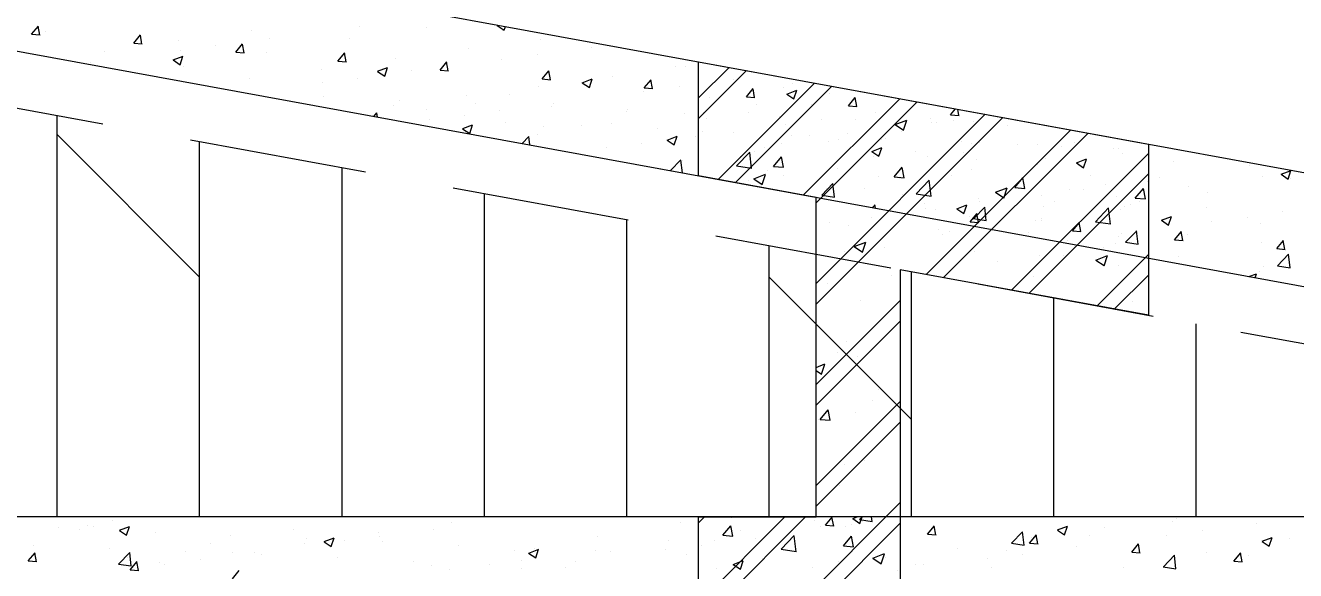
# Model space of a CAD drawing. Header units: millimetres. Extents: x 115500 to 206800, y -6300 to 53700.
# Drawn here: x 175203 to 177469, y 39354 to 40327 of the extents above; entities that cross this region are included whole.
import ezdxf

# ---------------------------------------------------------------- set-up
doc = ezdxf.new("R2010")
doc.units = ezdxf.units.MM
doc.linetypes.add('HIDDEN2', pattern=[4.7625, 3.175, -1.5875])
doc.layers.get('Defpoints').update_dxf_attribs({"color": 151, "lineweight": 9})
for name, color, linetype, lineweight in [('HT_Dim Grid$0$NDC_S_DIM', 1, 'Continuous', 15), ('NDC_S_BEAM', 3, 'HIDDEN2', 20), ('NDC_S_DIM', 1, 'Continuous', 15), ('NDC_S_HATCH MATERIAL', 8, 'Continuous', 13), ('NDC_S_SLAB', 2, 'Continuous', 20)]:
    doc.layers.add(name, color=color, linetype=linetype, lineweight=lineweight)
doc.styles.add('HT_Dim Grid$0$NDC_DIM', font='', dxfattribs={"width": 0.75})
doc.styles.get('HT_Dim Grid$0$NDC_DIM').set_extended_font_data('Dotum')
doc.dimstyles.new('HT_Dim Grid$0$NDC_dim_150', dxfattribs={"dimscale": 150, "dimtxt": 2.5, "dimasz": 1.5, "dimexe": 1.5, "dimexo": 2.5, "dimgap": 1, "dimtad": 1, "dimdec": 0, "dimzin": 0, "dimdsep": 46, "dimtxsty": 'HT_Dim Grid$0$NDC_DIM', "dimblk": 'HT_Dim Grid$0$DIMMARK', "dimcen": 0.09, "dimdle": 1.2, "dimclrd": 1, "dimclre": 1, "dimclrt": 3, "dimadec": 0, "dimazin": 0, "dimtfac": 1, "dimtdec": 0, "dimtix": 1, "dimtofl": 0, "dimtmove": 0, "dimatfit": 3, "dimfxl": 8, "dimfxlon": 1, "dimtolj": 1, "dimtzin": 0, "dimarcsym": 0})

# ---------------------------------------------------------------- blocks, each defined once
blk = doc.blocks.new('HT_Dim Grid$0$DIMMARK')
at = {"layer": 'HT_Dim Grid$0$NDC_S_DIM', "color": 1}
blk.add_line((-1.5, 0), (1, 0), dxfattribs=at)
at = {"layer": 'HT_Dim Grid$0$NDC_S_DIM', "color": 2, "const_width": 0.1}
blk.add_lwpolyline([(-0.424, -0.424), (0.424, 0.424)], dxfattribs=at)
blk = doc.blocks.new('*D52')
at = {"layer": 'Defpoints', "color": 0, "ltscale": 200, "transparency": 16777216}
for p in [(191600, 51300), (130700, 38500), (191600, 38500)]:
    blk.add_point(p, dxfattribs=at)
at = {"layer": 'HT_Dim Grid$0$NDC_S_DIM', "color": 1, "lineweight": -2, "ltscale": 200, "transparency": 16777216}
for p, q in [((130700, 50100), (130700, 51525)), ((191600, 50100), (191600, 51525)), ((130925, 51300), (191375, 51300))]:
    blk.add_line(p, q, dxfattribs=at)
at = {"layer": 'HT_Dim Grid$0$NDC_S_DIM', "color": 1, "lineweight": -2, "ltscale": 200, "transparency": 16777216, "xscale": 225, "yscale": 225, "zscale": 225, "rotation": 180}
blk.add_blockref('HT_Dim Grid$0$DIMMARK', (130700, 51300), dxfattribs=at)
at = {"layer": 'HT_Dim Grid$0$NDC_S_DIM', "color": 1, "lineweight": -2, "ltscale": 200, "transparency": 16777216, "xscale": 225, "yscale": 225, "zscale": 225}
blk.add_blockref('HT_Dim Grid$0$DIMMARK', (191600, 51300), dxfattribs=at)
at = {"layer": 'HT_Dim Grid$0$NDC_S_DIM', "color": 3, "ltscale": 200, "transparency": 16777216, "insert": (161150, 51637.8), "char_height": 375, "attachment_point": 5, "style": 'HT_Dim Grid$0$NDC_DIM'}
blk.add_mtext('\\A1;60900', dxfattribs=at)
blk = doc.blocks.new('*D57')
at = {"layer": 'Defpoints', "color": 0, "ltscale": 200, "transparency": 16777216}
for p in [(181950, 50100), (171550, 38500), (181950, 38500)]:
    blk.add_point(p, dxfattribs=at)
at = {"layer": 'HT_Dim Grid$0$NDC_S_DIM', "color": 1, "lineweight": -2, "ltscale": 200, "transparency": 16777216}
for p, q in [((171550, 48900), (171550, 50325)), ((181950, 48900), (181950, 50325)), ((171775, 50100), (181725, 50100))]:
    blk.add_line(p, q, dxfattribs=at)
at = {"layer": 'HT_Dim Grid$0$NDC_S_DIM', "color": 1, "lineweight": -2, "ltscale": 200, "transparency": 16777216, "xscale": 225, "yscale": 225, "zscale": 225, "rotation": 180}
blk.add_blockref('HT_Dim Grid$0$DIMMARK', (171550, 50100), dxfattribs=at)
at = {"layer": 'HT_Dim Grid$0$NDC_S_DIM', "color": 1, "lineweight": -2, "ltscale": 200, "transparency": 16777216, "xscale": 225, "yscale": 225, "zscale": 225}
blk.add_blockref('HT_Dim Grid$0$DIMMARK', (181950, 50100), dxfattribs=at)
at = {"layer": 'HT_Dim Grid$0$NDC_S_DIM', "color": 3, "ltscale": 200, "transparency": 16777216, "insert": (176750, 50437.8), "char_height": 375, "attachment_point": 5, "style": 'HT_Dim Grid$0$NDC_DIM'}
blk.add_mtext('\\A1;10400', dxfattribs=at)

msp = doc.modelspace()

# ---------------------------------------------------------------- linework, layer by layer
at = {"layer": 'NDC_S_BEAM', "ltscale": 100}
msp.add_line((171750, 40808.7), (181950, 38941.7), dxfattribs=at)
at = {"layer": 'NDC_S_DIM', "ltscale": 100}
for p, q in [((176404, 40058.5), (176404, 40261.8)), ((176404, 40261.8), (177206.7, 40114.9)), ((177206.7, 40114.9), (177206.7, 39809.9)), ((176614, 40020), (176404, 40058.5)), ((176614, 39450), (176614, 40020)), ((176764, 39890.9), (176764, 38950)), ((177206.7, 39809.9), (176764, 39890.9)), ((176404, 39250), (176404, 39450)), ((176404, 39450), (176614, 39450))]:
    msp.add_line(p, q, dxfattribs=at)
at = {"layer": 'NDC_S_HATCH MATERIAL', "linetype": 'Continuous', "ltscale": 100}
for p, q in [((175214.1, 40310.9), (175226.4, 40325.5)), ((175228.9, 40309.5), (175226, 40325.4)), ((175239.6, 40316.2), (175239.6, 40316.2)), ((175606.4, 40316.9), (175606.4, 40316.9)), ((175799.5, 40324.6), (175799.5, 40324.6)), ((175919.4, 40323.2), (175919.4, 40323.2)), ((176045, 40326.6), (176057.6, 40318.1)), ((176055, 40317.4), (176055, 40317.4)), ((176057.6, 40318.1), (176059.9, 40324.8)), ((175214.1, 40310.9), (175229.3, 40309.6)), ((175396.3, 40295), (175408.6, 40309.6)), ((175396.3, 40295), (175411.5, 40293.6)), ((175411.1, 40293.5), (175408.2, 40309.5)), ((175476, 40299), (175476, 40299)), ((175578.5, 40279), (175590.7, 40293.6)), ((175593.3, 40277.6), (175590.3, 40293.5)), ((175639.1, 40303.4), (175639.1, 40303.4)), ((175781, 40303.6), (175781, 40303.6)), ((176122.3, 40301.8), (176122.3, 40301.8)), ((175344.1, 40280), (175344.1, 40280)), ((175466.6, 40265.2), (175484.4, 40272)), ((175479.2, 40256.5), (175484.3, 40271.9)), ((175479.3, 40282.4), (175479.3, 40282.4)), ((175542.9, 40290.8), (175542.9, 40290.8)), ((175578.5, 40279), (175593.7, 40277.7)), ((175632.9, 40278.1), (175632.9, 40278.1)), ((175760.7, 40263.1), (175772.9, 40277.7)), ((175775.5, 40261.7), (175772.5, 40277.6)), ((175994, 40285.5), (175994, 40285.5)), ((176116.5, 40274.9), (176116.5, 40274.9)), ((176212.7, 40287.6), (176212.7, 40287.6)), ((175318.9, 40261.3), (175318.9, 40261.3)), ((175466.6, 40265.1), (175479.2, 40256.5)), ((175484.7, 40252.7), (175484.7, 40252.7)), ((175731.6, 40248.6), (175731.6, 40248.6)), ((175760.7, 40263.1), (175775.9, 40261.7)), ((175831.6, 40244.8), (175849.4, 40251.7)), ((175844.2, 40236.2), (175849.4, 40251.6)), ((175863.6, 40267.7), (175863.6, 40267.7)), ((175942.9, 40247.1), (175955.1, 40261.7)), ((175957.6, 40245.7), (175954.7, 40261.7)), ((176052.9, 40266.5), (176052.9, 40266.5)), ((176363, 40253.7), (176363, 40253.7)), ((176381.5, 40254.2), (176381.5, 40254.2)), ((176404, 40197.4), (176458.5, 40251.8)), ((175603.3, 40232.3), (175603.3, 40232.3)), ((175796.3, 40232.8), (175796.3, 40232.8)), ((175831.6, 40244.7), (175844.2, 40236.2)), ((175892.5, 40245.4), (175892.5, 40245.4)), ((175942.9, 40247.1), (175958, 40245.8)), ((176125, 40231.2), (176137.3, 40245.8)), ((176125, 40231.2), (176140.2, 40229.9)), ((176139.8, 40229.8), (176136.9, 40245.7)), ((176196.7, 40224.5), (176214.5, 40231.3)), ((176209.3, 40215.9), (176214.4, 40231.2)), ((176214.9, 40228.3), (176214.9, 40228.3)), ((176251.1, 40236.3), (176251.1, 40236.3)), ((176307.2, 40215.3), (176319.5, 40229.9)), ((176322, 40213.9), (176319.1, 40229.8)), ((176404, 40160.6), (176489.5, 40246.1)), ((176466, 40229.5), (176466, 40229.5)), ((175732.7, 40224.4), (175732.7, 40224.4)), ((176066.8, 40202.9), (176066.8, 40202.9)), ((176119.2, 40217.2), (176119.2, 40217.2)), ((176196.6, 40224.4), (176209.3, 40215.9)), ((176306.3, 40208.5), (176306.3, 40208.5)), ((176307.2, 40215.3), (176322.4, 40213.9)), ((176369.8, 40216.9), (176369.8, 40216.9)), ((176439, 40052.1), (176610.9, 40223.9)), ((176470.1, 40046.4), (176641.9, 40218.2)), ((176489.4, 40199.3), (176501.7, 40213.9)), ((176504.2, 40197.9), (176501.3, 40213.8)), ((176555.3, 40216.1), (176555.3, 40216.1)), ((176561.7, 40204.1), (176579.5, 40211)), ((176561.7, 40204), (176574.3, 40195.5)), ((176572, 40223.4), (176572, 40223.4)), ((176574.3, 40195.5), (176579.4, 40210.9)), ((176638.6, 40204.9), (176638.6, 40204.9)), ((175734.3, 40199.1), (175734.3, 40199.1)), ((175860.5, 40183.1), (175860.5, 40183.1)), ((175869.9, 40193.4), (175869.9, 40193.4)), ((175990.9, 40201), (175990.9, 40201)), ((176005.5, 40187.6), (176005.5, 40187.6)), ((176141.1, 40181.9), (176141.1, 40181.9)), ((176145.8, 40187.4), (176145.8, 40187.4)), ((176423.9, 40197.9), (176423.9, 40197.9)), ((176489.4, 40199.3), (176504.6, 40198)), ((176506.7, 40185.9), (176506.7, 40185.9)), ((176591.4, 40024.2), (176763.3, 40196)), ((176606.3, 40186), (176606.3, 40186)), ((176614, 40010), (176794.4, 40190.3)), ((176671.6, 40183.4), (176683.8, 40198)), ((176671.6, 40183.4), (176686.8, 40182)), ((176686.4, 40182), (176683.4, 40197.9)), ((175260, 39450), (175260, 40166.2)), ((175824.5, 40164.5), (175830.4, 40170.7)), ((175831.2, 40163.3), (175830.3, 40170.7)), ((175918.6, 40177.4), (175918.6, 40177.4)), ((175923.5, 40159.3), (175923.5, 40159.3)), ((175986.1, 40166.4), (175986.1, 40166.4)), ((176049.6, 40174.7), (176049.6, 40174.7)), ((176275.8, 40172.5), (176275.8, 40172.5)), ((176276.7, 40176.2), (176276.7, 40176.2)), ((176378.4, 40169.6), (176378.4, 40169.6)), ((176412.3, 40170.5), (176412.3, 40170.5)), ((176417.6, 40161.2), (176417.6, 40161.2)), ((176492.7, 40171.1), (176492.7, 40171.1)), ((176547.9, 40164.7), (176547.9, 40164.7)), ((176614, 39866.4), (176915.7, 40168.1)), ((176614, 39829.7), (176946.8, 40162.4)), ((176623.2, 40158.9), (176623.2, 40158.9)), ((176683.5, 40159), (176683.5, 40159)), ((176719.4, 40171.5), (176719.4, 40171.5)), ((176754.7, 40149.8), (176775.7, 40157.9)), ((176769.6, 40139.6), (176775.7, 40157.7)), ((176817.2, 40159.9), (176817.2, 40159.9)), ((176853.8, 40167.4), (176862.5, 40177.9)), ((176853.8, 40167.4), (176869, 40166.1)), ((176859, 40157.9), (176859, 40157.9)), ((176868.6, 40166), (176866.5, 40177.1)), ((175983.2, 40142.5), (175995.8, 40133.9)), ((175983.3, 40142.6), (176001, 40149.4)), ((175995.8, 40133.9), (176001, 40149.3)), ((176059.1, 40153.5), (176059.1, 40153.5)), ((176127.6, 40147.1), (176127.6, 40147.1)), ((176194.7, 40147.8), (176194.7, 40147.8)), ((176248, 40151.7), (176248, 40151.7)), ((176330.3, 40142.1), (176330.3, 40142.1)), ((176410.5, 40136.9), (176410.5, 40136.9)), ((176465.8, 40136.3), (176465.8, 40136.3)), ((176559.6, 40150.5), (176559.6, 40150.5)), ((176669, 40134.5), (176669, 40134.5)), ((176703.2, 40135.4), (176703.2, 40135.4)), ((176754.7, 40149.8), (176769.6, 40139.7)), ((176766, 40138.2), (176766, 40138.2)), ((176810.3, 39882.4), (177068.1, 40140.2)), ((176819.1, 40153.3), (176819.1, 40153.3)), ((176828.6, 40153.8), (176828.6, 40153.8)), ((176841.4, 39876.8), (177099.2, 40134.5)), ((176894.3, 40154.5), (176894.3, 40154.5)), ((176954.7, 40147.5), (176954.7, 40147.5)), ((175513.9, 39877.9), (175259.9, 40131.9)), ((175514, 39450), (175514, 40119.7)), ((176089.4, 40116.1), (176101.5, 40128.7)), ((176103.2, 40113.5), (176101.4, 40128.7)), ((176116.1, 40132.7), (176116.1, 40132.7)), ((176303, 40116.7), (176303, 40116.7)), ((176348.2, 40122.1), (176360.9, 40113.6)), ((176348.3, 40122.2), (176366.1, 40129)), ((176360.9, 40113.6), (176366, 40128.9)), ((176399.2, 40129.4), (176399.2, 40129.4)), ((176551.7, 40116.2), (176551.7, 40116.2)), ((176570.7, 40130.2), (176570.7, 40130.2)), ((176601.4, 40130.6), (176601.4, 40130.6)), ((176635.6, 40120.4), (176635.6, 40120.4)), ((176653.7, 40123.8), (176653.7, 40123.8)), ((176730.8, 40123.4), (176730.8, 40123.4)), ((176737, 40124.9), (176737, 40124.9)), ((176872.6, 40119.2), (176872.6, 40119.2)), ((176891, 40116.6), (176891, 40116.6)), ((176905.6, 40117.5), (176905.6, 40117.5)), ((176972.8, 40113.5), (176972.8, 40113.5)), ((177008.2, 40113.4), (177008.2, 40113.4)), ((177075.5, 40118), (177075.5, 40118)), ((177200.3, 40116), (177200.8, 40115.7)), ((177200.8, 40115.6), (177200.9, 40115.9)), ((176239.4, 40108.3), (176239.4, 40108.3)), ((176472.1, 40076), (176495.5, 40100.3)), ((176478.7, 40093.7), (176478.7, 40093.7)), ((176498.8, 40071.7), (176495.5, 40100.2)), ((176503.6, 40101.3), (176503.6, 40101.3)), ((176520.9, 40109.1), (176520.9, 40109.1)), ((176537.9, 40075.3), (176552.3, 40092.5)), ((176555.8, 40073.6), (176552.3, 40092.4)), ((176713.3, 40101.9), (176731.1, 40108.7)), ((176713.3, 40101.8), (176725.9, 40093.3)), ((176716.9, 40092.6), (176716.9, 40092.6)), ((176725.9, 40093.3), (176731, 40108.6)), ((176792, 40102.5), (176792, 40102.5)), ((176813, 40092.5), (176813, 40092.5)), ((176876.6, 40100.8), (176876.6, 40100.8)), ((176962.7, 39854.5), (177206.7, 40098.4)), ((177023.1, 40089), (177023.1, 40089)), ((177051.1, 40109.9), (177051.1, 40109.9)), ((177143.8, 40107.7), (177143.8, 40107.7)), ((177153.5, 40106.9), (177153.5, 40106.9)), ((177161, 40098.4), (177161, 40098.4)), ((175768, 39450), (175768, 40073.2)), ((176354.3, 40067.6), (176372.6, 40086.7)), ((176375.2, 40063.8), (176372.5, 40086.6)), ((176372.8, 40083.6), (176372.8, 40083.6)), ((176375.3, 40085.1), (176375.3, 40085.1)), ((176472.1, 40076), (176498.8, 40071.8)), ((176527.4, 40067.7), (176527.4, 40067.7)), ((176537.9, 40075.3), (176555.8, 40073.7)), ((176652.6, 40071.3), (176652.6, 40071.3)), ((176753.1, 40056.4), (176767.5, 40073.7)), ((176771, 40054.7), (176767.5, 40073.5)), ((176891.2, 40070), (176891.2, 40070)), ((176900.5, 40087.9), (176900.5, 40087.9)), ((177009.4, 40079.2), (177009.4, 40079.2)), ((177078.3, 40081.5), (177096.1, 40088.4)), ((177078.3, 40081.4), (177090.9, 40072.9)), ((177090.9, 40072.9), (177096.1, 40088.3)), ((177251.1, 40084.6), (177251.1, 40084.6)), ((177386.6, 40076.6), (177386.6, 40076.6)), ((177443.4, 40061.2), (177461.2, 40068)), ((177456, 40052.6), (177461.1, 40067.9)), ((176492.8, 40050.3), (176492.8, 40050.3)), ((176502.6, 40053), (176523.6, 40061.1)), ((176502.6, 40053), (176517.6, 40043)), ((176517.6, 40042.9), (176523.6, 40061)), ((176556.4, 40058.7), (176556.4, 40058.7)), ((176623.9, 40024), (176643.7, 40044.6)), ((176646.4, 40020.5), (176643.6, 40044.6)), ((176725.5, 40057.9), (176725.5, 40057.9)), ((176753.1, 40056.4), (176771, 40054.9)), ((176762.9, 40053.7), (176762.9, 40053.7)), ((176792.3, 40026.3), (176815.6, 40050.7)), ((176819, 40022.1), (176815.6, 40050.6)), ((176855.4, 40058.1), (176855.4, 40058.1)), ((176968.2, 40037.6), (176982.7, 40054.8)), ((176986.2, 40035.9), (176982.7, 40054.7)), ((176993.8, 39848.9), (177206.7, 40061.7)), ((177102.9, 40059.2), (177102.9, 40059.2)), ((177204.8, 40048.9), (177204.8, 40048.9)), ((177226.2, 40055.5), (177226.2, 40055.5)), ((177410.7, 40057.6), (177410.7, 40057.6)), ((177443.3, 40061.1), (177456, 40052.6)), ((177460, 40054.3), (177460, 40054.3)), ((176022, 39450), (176022, 40026.7)), ((176623.8, 40024.1), (176646.4, 40020.6)), ((176632.5, 40035.8), (176632.5, 40035.8)), ((176632.9, 40029.9), (176632.9, 40029.9)), ((176699.6, 40035.6), (176699.6, 40035.6)), ((176768.5, 40024.2), (176768.5, 40024.2)), ((176792.3, 40026.3), (176819, 40022.2)), ((176933.8, 40029), (176954.8, 40037.1)), ((176933.8, 40029), (176948.7, 40018.9)), ((176948.7, 40018.8), (176954.8, 40037)), ((176954.8, 40033.8), (176954.8, 40033.8)), ((176968.2, 40037.6), (176986.2, 40036)), ((177016.1, 40024.1), (177016.1, 40024.1)), ((177066.4, 40034.4), (177066.4, 40034.4)), ((177091.2, 40034), (177091.2, 40034)), ((177130, 40042.8), (177130, 40042.8)), ((177150.4, 40022.3), (177150.4, 40022.3)), ((177183.4, 40018.8), (177197.9, 40036)), ((177201.3, 40017.1), (177197.9, 40035.9)), ((177278.7, 40038.6), (177278.7, 40038.6)), ((177311.9, 40028.9), (177311.9, 40028.9)), ((176714.6, 40001.6), (176719.1, 40006.9)), ((176719.8, 40000.7), (176718.7, 40006.8)), ((176806.7, 40008.4), (176806.7, 40008.4)), ((176809.8, 40000.6), (176809.8, 40000.6)), ((176826.7, 39999.2), (176826.7, 39999.2)), ((176864.9, 39999.6), (176882.7, 40006.4)), ((176864.9, 39999.5), (176877.5, 39991)), ((176877.5, 39991), (176882.7, 40006.3)), ((176895, 39982), (176914.7, 40002.6)), ((176904.1, 40018.4), (176904.1, 40018.4)), ((176906, 40013.3), (176906, 40013.3)), ((176917.5, 39978.4), (176914.6, 40002.6)), ((177020, 40004.4), (177020, 40004.4)), ((177039.7, 40012.7), (177039.7, 40012.7)), ((177112.4, 39976.6), (177135.8, 40001)), ((177139.1, 39972.4), (177135.8, 40000.9)), ((177157.3, 39998.5), (177157.3, 39998.5)), ((177163.8, 40003.4), (177163.8, 40003.4)), ((177175.3, 40007), (177175.3, 40007)), ((177183.4, 40018.8), (177201.3, 40017.2)), ((177190, 40013), (177190, 40013)), ((177310.9, 40001.2), (177310.9, 40001.2)), ((176276, 39450), (176276, 39980.2)), ((176713, 39984.2), (176713, 39984.2)), ((176888.1, 39985.4), (176888.1, 39985.4)), ((176889, 39976.4), (176901.3, 39991)), ((176889, 39976.4), (176904.2, 39975.1)), ((176894.9, 39982.1), (176917.5, 39978.6)), ((176903.8, 39975), (176900.9, 39990.9)), ((177005.8, 39979.3), (177005.8, 39979.3)), ((177015.1, 39982.9), (177015.1, 39982.9)), ((177015.7, 39978), (177015.7, 39978)), ((177112.4, 39976.6), (177139.1, 39972.5)), ((177229.9, 39979.2), (177242.5, 39970.6)), ((177230, 39979.3), (177247.7, 39986.1)), ((177242.5, 39970.6), (177247.7, 39986)), ((177319.8, 39976.4), (177319.8, 39976.4)), ((177383.4, 39984.8), (177383.4, 39984.8)), ((177446.5, 39995.5), (177446.5, 39995.5)), ((176637.9, 39974.3), (176637.9, 39974.3)), ((176672.4, 39970.1), (176672.4, 39970.1)), ((176832.5, 39963.3), (176832.5, 39963.3)), ((176851.8, 39958.2), (176851.8, 39958.2)), ((176992.7, 39956.6), (176992.7, 39956.6)), ((177071.2, 39960.5), (177083.5, 39975)), ((177071.2, 39960.4), (177086.4, 39959.1)), ((177086, 39959), (177083.1, 39975)), ((177159.4, 39955.3), (177159.4, 39955.3)), ((177166, 39939.9), (177185.8, 39960.5)), ((177188.5, 39936.4), (177185.7, 39960.5)), ((177253.4, 39944.5), (177265.6, 39959.1)), ((177268.2, 39943.1), (177265.2, 39959)), ((177275.6, 39954), (177275.6, 39954)), ((177407.6, 39973.1), (177407.6, 39973.1)), ((176530, 39450), (176530, 39933.7)), ((176681.7, 39932.3), (176702.7, 39940.3)), ((176681.7, 39932.3), (176696.6, 39922.2)), ((176695.9, 39935.7), (176695.9, 39935.7)), ((176696.6, 39922.1), (176702.7, 39940.2)), ((176840.1, 39952.9), (176840.1, 39952.9)), ((177063.2, 39942.6), (177063.2, 39942.6)), ((177125.9, 39930.6), (177125.9, 39930.6)), ((177147.3, 39937.8), (177147.3, 39937.8)), ((177152.8, 39949.8), (177152.8, 39949.8)), ((177166, 39940.1), (177188.6, 39936.5)), ((177253.4, 39944.5), (177268.6, 39943.2)), ((177408.9, 39940), (177408.9, 39940)), ((177435.6, 39928.6), (177447.8, 39943.2)), ((177450.4, 39927.2), (177447.4, 39943.1)), ((176665.2, 39922.9), (176665.2, 39922.9)), ((176735.7, 39929.8), (176735.7, 39929.8)), ((176895.8, 39923.1), (176895.8, 39923.1)), ((177012.3, 39915.7), (177012.3, 39915.7)), ((177055.9, 39916.3), (177055.9, 39916.3)), ((177112.9, 39908.2), (177133.9, 39916.3)), ((177112.9, 39908.2), (177127.8, 39898.2)), ((177115.2, 39826.6), (177206.7, 39918.1)), ((177127.8, 39898), (177133.9, 39916.2)), ((177260.8, 39914.6), (177260.8, 39914.6)), ((177435.6, 39928.6), (177450.8, 39927.2)), ((177437.1, 39897.9), (177456.9, 39918.5)), ((177459.6, 39894.4), (177456.8, 39918.5)), ((176784, 39450), (176784, 39887.3)), ((176937.2, 39905.8), (176937.2, 39905.8)), ((177153.7, 39898.6), (177153.7, 39898.6)), ((177404.5, 39888.5), (177404.5, 39888.5)), ((177412.7, 39897.3), (177412.7, 39897.3)), ((177437, 39898), (177459.6, 39894.5)), ((176783.9, 39623.9), (176529.9, 39877.9)), ((176634.1, 39865.9), (176634.1, 39865.9)), ((176747.7, 39880.8), (176747.7, 39880.8)), ((177002.1, 39879.4), (177002.1, 39879.4)), ((177146.2, 39821), (177206.7, 39881.4)), ((177386, 39878.7), (177399.4, 39883.8)), ((177397, 39876.7), (177399.3, 39883.7)), ((177038, 39450), (177038, 39840.8)), ((176614, 39686.1), (176764, 39836.1)), ((176692.3, 39835.8), (176692.3, 39835.8)), ((177177.6, 39834), (177177.6, 39834)), ((176614, 39649.4), (176764, 39799.4)), ((177292, 39450), (177292, 39794.3)), ((176668.8, 39762.5), (176668.8, 39762.5)), ((176652.8, 39743.9), (176652.8, 39743.9)), ((176688.6, 39736), (176688.6, 39736)), ((176614, 39716.7), (176629.7, 39722.8)), ((176614, 39711.1), (176623.6, 39704.6)), ((176623.6, 39704.5), (176629.7, 39722.7)), ((176724.7, 39678), (176724.7, 39678)), ((176614, 39505.8), (176764, 39655.8)), ((176621.1, 39623.9), (176635.6, 39641.2)), ((176639.1, 39622.3), (176635.6, 39641.1)), ((176685, 39636.1), (176685, 39636.1)), ((176714.4, 39657.6), (176714.4, 39657.6)), ((176614, 39469.1), (176764, 39619.1)), ((176617.5, 39624), (176617.5, 39624)), ((176621.1, 39623.9), (176639.1, 39622.4)), ((176700.4, 39550.8), (176700.4, 39550.8)), ((176664.3, 39543), (176664.3, 39543)), ((176681.3, 39536.2), (176681.3, 39536.2)), ((176654.8, 39505.1), (176654.8, 39505.1)), ((176464, 39175.5), (176764, 39475.5)), ((175313.2, 39434.4), (175313.2, 39434.4)), ((175324.6, 39432.5), (175324.6, 39432.5)), ((175357.9, 39444), (175357.9, 39444)), ((175371, 39426.1), (175388.8, 39433)), ((175383.6, 39417.5), (175388.7, 39432.9)), ((175963.1, 39440), (175963.1, 39440)), ((176091.9, 39449.2), (176091.9, 39449.2)), ((176371.3, 39440.4), (176371.3, 39440.4)), ((176404, 39439.4), (176414.6, 39450)), ((176404, 39259.1), (176595, 39450)), ((176404, 39295.8), (176558.2, 39450)), ((176447.6, 39417.1), (176462, 39434.3)), ((176460, 39450), (176463.4, 39449.7)), ((176465.5, 39415.4), (176462, 39434.2)), ((176463, 39449.6), (176462.9, 39450)), ((176464, 39138.7), (176764, 39438.7)), ((176610.9, 39443.9), (176610.9, 39443.9)), ((176621.5, 39432.5), (176621.5, 39432.5)), ((176630.4, 39435.1), (176642.6, 39449.7)), ((176630.4, 39435.1), (176645.6, 39433.8)), ((176645.2, 39433.7), (176642.2, 39449.6)), ((176665.5, 39433.3), (176665.5, 39433.3)), ((176677.7, 39436.4), (176677.7, 39436.4)), ((176679.5, 39447), (176687.2, 39450)), ((176679.5, 39446.9), (176692.1, 39438.4)), ((176691.2, 39445.1), (176696, 39450)), ((176691.2, 39445.2), (176713.7, 39441.7)), ((176692.1, 39438.4), (176696, 39450)), ((176696.6, 39442.4), (176696.6, 39442.4)), ((176713.7, 39441.5), (176712.7, 39450)), ((176729.1, 39441.7), (176729.1, 39441.7)), ((176812.6, 39419.2), (176824.8, 39433.8)), ((176827.3, 39417.7), (176824.4, 39433.7)), ((177044.6, 39426.7), (177062.3, 39433.5)), ((177057.1, 39418.1), (177062.3, 39433.4)), ((177249.6, 39441.4), (177249.6, 39441.4)), ((177257.1, 39446.7), (177257.1, 39446.7)), ((177398.8, 39438.5), (177398.8, 39438.5)), ((175261.7, 39431.3), (175261.7, 39431.3)), ((175298.8, 39428.1), (175298.8, 39428.1)), ((175371, 39426), (175383.6, 39417.5)), ((175434.4, 39422.4), (175434.4, 39422.4)), ((175569.9, 39416.7), (175569.9, 39416.7)), ((175681.7, 39427.5), (175681.7, 39427.5)), ((175705.5, 39410.9), (175705.5, 39410.9)), ((175736, 39405.8), (175753.8, 39412.6)), ((175748.6, 39397.2), (175753.8, 39412.5)), ((175832.7, 39422.1), (175832.7, 39422.1)), ((175835.3, 39415.4), (175835.3, 39415.4)), ((175931.5, 39428.1), (175931.5, 39428.1)), ((176223.1, 39414.9), (176223.1, 39414.9)), ((176447.6, 39417.1), (176465.5, 39415.5)), ((176478.9, 39424.9), (176478.9, 39424.9)), ((176505.1, 39412.2), (176505.1, 39412.2)), ((176526.2, 39417.1), (176526.2, 39417.1)), ((176551.7, 39392.2), (176575, 39416.5)), ((176578.3, 39387.9), (176575, 39416.4)), ((176662.8, 39398.3), (176677.2, 39415.5)), ((176680.7, 39396.6), (176677.2, 39415.4)), ((176812.6, 39419.2), (176827.8, 39417.8)), ((176962.3, 39403), (176982.1, 39423.6)), ((176984.8, 39399.5), (176982, 39423.6)), ((176994.8, 39403.2), (177007, 39417.8)), ((176998.4, 39412.6), (176998.4, 39412.6)), ((177009.5, 39401.8), (177006.6, 39417.7)), ((177044.5, 39426.6), (177057.1, 39418.1)), ((177101.4, 39415.9), (177101.4, 39415.9)), ((177128.8, 39430.4), (177128.8, 39430.4)), ((177239.1, 39417.5), (177239.1, 39417.5)), ((177302.6, 39425.8), (177302.6, 39425.8)), ((177409.6, 39406.4), (177427.4, 39413.2)), ((177422.2, 39397.7), (177427.3, 39413.1)), ((177458.5, 39411), (177458.5, 39411)), ((175216.7, 39399.7), (175216.7, 39399.7)), ((175352.3, 39394), (175352.3, 39394)), ((175369.5, 39365.8), (175389.3, 39386.4)), ((175392, 39362.3), (175389.2, 39386.4)), ((175487.9, 39388.3), (175487.9, 39388.3)), ((175533.6, 39402.1), (175533.6, 39402.1)), ((175572.4, 39386.8), (175572.4, 39386.8)), ((175700.7, 39403.1), (175700.7, 39403.1)), ((175736, 39405.7), (175748.6, 39397.2)), ((175771.7, 39407.1), (175771.7, 39407.1)), ((175841.1, 39405.2), (175841.1, 39405.2)), ((175976.7, 39399.5), (175976.7, 39399.5)), ((176075, 39389.5), (176075, 39389.5)), ((176101.1, 39385.5), (176118.9, 39392.3)), ((176112.3, 39393.7), (176112.3, 39393.7)), ((176113.7, 39376.8), (176118.8, 39392.2)), ((176220.2, 39390.7), (176220.2, 39390.7)), ((176247.9, 39388), (176247.9, 39388)), ((176345.3, 39391.2), (176345.3, 39391.2)), ((176350.6, 39408.6), (176350.6, 39408.6)), ((176408.9, 39399.6), (176408.9, 39399.6)), ((176432.1, 39407.5), (176432.1, 39407.5)), ((176551.7, 39392.2), (176578.3, 39388)), ((176662.8, 39398.3), (176680.7, 39396.7)), ((176866.5, 39393.5), (176866.5, 39393.5)), ((176953.3, 39390.5), (176953.3, 39390.5)), ((176962.2, 39403.2), (176984.8, 39399.7)), ((176994.8, 39403.2), (177009.9, 39401.9)), ((177078.6, 39396.4), (177078.6, 39396.4)), ((177176.9, 39387.3), (177189.2, 39401.9)), ((177176.9, 39387.3), (177192.1, 39385.9)), ((177191.7, 39385.9), (177188.8, 39401.8)), ((177409.5, 39406.3), (177422.2, 39397.7)), ((175208.2, 39371.6), (175220.4, 39386.1)), ((175208.2, 39371.5), (175223.3, 39370.2)), ((175222.9, 39370.1), (175220, 39386.1)), ((175369.4, 39365.9), (175392, 39362.4)), ((175385.5, 39376.7), (175385.5, 39376.7)), ((175390.3, 39355.6), (175402.6, 39370.2)), ((175405.1, 39354.2), (175402.2, 39370.1)), ((175442, 39368.9), (175442, 39368.9)), ((175451.5, 39364.9), (175451.5, 39364.9)), ((175515.1, 39373.3), (175515.1, 39373.3)), ((175611.3, 39385.9), (175611.3, 39385.9)), ((175623.5, 39382.5), (175623.5, 39382.5)), ((175759.1, 39376.8), (175759.1, 39376.8)), ((175894.7, 39371.1), (175894.7, 39371.1)), ((175926.9, 39364.1), (175926.9, 39364.1)), ((176030.3, 39365.4), (176030.3, 39365.4)), ((176088.3, 39371.7), (176088.3, 39371.7)), ((176101, 39385.4), (176113.7, 39376.8)), ((176184.9, 39370.1), (176184.9, 39370.1)), ((176383.5, 39382.3), (176383.5, 39382.3)), ((176466.1, 39365.1), (176483.9, 39371.9)), ((176466.1, 39365), (176478.7, 39356.5)), ((176478.7, 39356.5), (176483.8, 39371.8)), ((176519.1, 39376.6), (176519.1, 39376.6)), ((176651.9, 39364), (176651.9, 39364)), ((176654.7, 39370.8), (176654.7, 39370.8)), ((176714.8, 39376.4), (176735.8, 39384.4)), ((176714.8, 39376.4), (176729.7, 39366.3)), ((176729.7, 39366.2), (176735.8, 39384.3)), ((176738.2, 39377.3), (176738.2, 39377.3)), ((176790.3, 39365.1), (176790.3, 39365.1)), ((176805.2, 39365.1), (176805.2, 39365.1)), ((176918.9, 39375.3), (176918.9, 39375.3)), ((176982.4, 39383.7), (176982.4, 39383.7)), ((177233.4, 39361), (177253.2, 39381.6)), ((177255.9, 39357.5), (177253.1, 39381.6)), ((177310.4, 39385.6), (177310.4, 39385.6)), ((177359.1, 39371.3), (177371.4, 39385.9)), ((177359.1, 39371.3), (177374.3, 39370)), ((177373.9, 39369.9), (177371, 39385.9)), ((177385.9, 39381.2), (177385.9, 39381.2)), ((175390.3, 39355.6), (175405.5, 39354.3)), ((175572.5, 39339.7), (175584.8, 39354.3)), ((175960, 39355.4), (175960, 39355.4)), ((176088.7, 39357.4), (176088.7, 39357.4)), ((176165.9, 39359.6), (176165.9, 39359.6)), ((176436.2, 39358.5), (176436.2, 39358.5)), ((176607.8, 39359.4), (176607.8, 39359.4)), ((176758.4, 39354.2), (176758.4, 39354.2)), ((176925.9, 39359.4), (176925.9, 39359.4)), ((177162.3, 39360.2), (177162.3, 39360.2)), ((177233.3, 39361.1), (177255.9, 39357.6)), ((177254, 39362.1), (177254, 39362.1))]:
    msp.add_line(p, q, dxfattribs=at)
at = {"layer": 'NDC_S_SLAB', "ltscale": 10}
for p, q in [((148331.8, 45400), (182587.5, 39130)), ((148313.7, 45200), (179728.3, 39450)), ((179728.3, 39450), (173978.7, 39450))]:
    msp.add_line(p, q, dxfattribs=at)

# ---------------------------------------------------------------- dimensions: what is measured, and where the dimension line sits
at = {"layer": 'HT_Dim Grid$0$NDC_S_DIM', "ltscale": 200}
for base, p1, p2, picture, middle in [((191600, 51300), (130700, 38500), (191600, 38500), '*D52', (161150, 51637.8)), ((181950, 50100), (171550, 38500), (181950, 38500), '*D57', (176750, 50437.8))]:
    dim = msp.add_linear_dim(base=base, p1=p1, p2=p2, dimstyle='HT_Dim Grid$0$NDC_dim_150', override={"dimtmove": 1}, dxfattribs=at)
    dim.commit()
    dim.dimension.update_dxf_attribs({"geometry": picture, "text_midpoint": middle})

doc.saveas('drawing.dxf')
